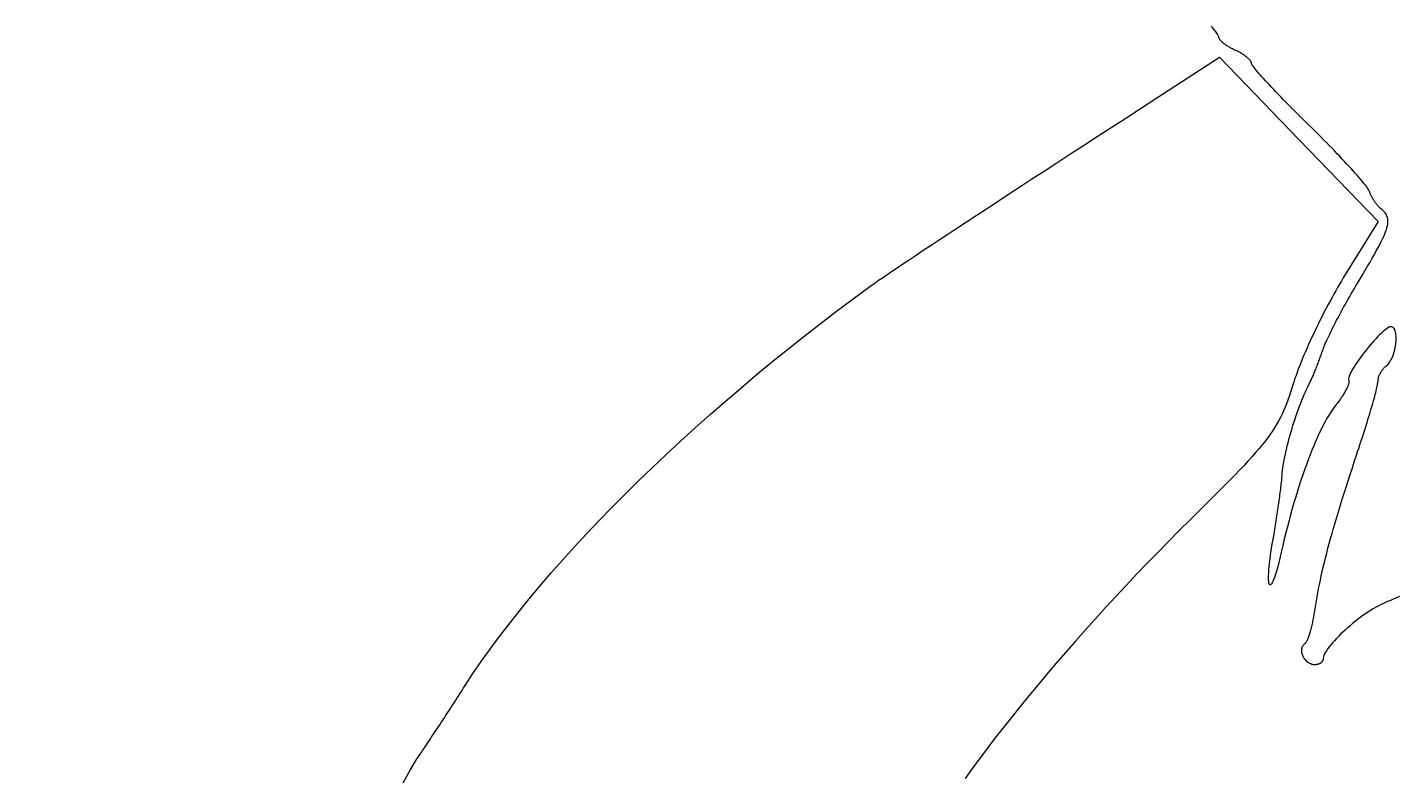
# Model space of a CAD drawing. Extents: x -25 to 25, y -25 to 25.
# Drawn here: x -13.83 to -2.65, y 9.42 to 15.53 of the extents above; entities that cross this region are included whole.
import ezdxf

# ---------------------------------------------------------------- set-up
doc = ezdxf.new("R2010")
doc.units = 0
for name, color, linetype in [('CUT', 1, 'CONTINUOUS'), ('MYON', 7, 'CONTINUOUS'), ('YOUMU', 7, 'CONTINUOUS')]:
    doc.layers.add(name, color=color, linetype=linetype)

msp = doc.modelspace()

# ---------------------------------------------------------------- linework, layer by layer
at = {"layer": 'CUT'}
msp.add_circle((0, 0), 25, dxfattribs=at)
at = {"layer": 'MYON'}
msp.add_lwpolyline([(-10.764, 9.373), (-10.734, 9.426), (-10.705, 9.476), (-10.678, 9.521), (-10.653, 9.562), (-10.631, 9.597), (-10.611, 9.626), (-10.605, 9.636), (-10.598, 9.646), (-10.59, 9.658), (-10.582, 9.67), (-10.573, 9.683), (-10.564, 9.696), (-10.554, 9.711), (-10.544, 9.726), (-10.534, 9.741), (-10.523, 9.757), (-10.512, 9.774), (-10.501, 9.791), (-10.489, 9.809), (-10.477, 9.827), (-10.465, 9.846), (-10.453, 9.865), (-10.44, 9.884), (-10.427, 9.903), (-10.414, 9.923), (-10.401, 9.943), (-10.388, 9.963), (-10.375, 9.983), (-10.362, 10.004), (-10.348, 10.024), (-10.335, 10.045), (-10.322, 10.065), (-10.309, 10.085), (-10.296, 10.106), (-10.283, 10.126), (-10.27, 10.146), (-10.257, 10.165), (-10.194, 10.263), (-10.126, 10.361), (-10.055, 10.461), (-9.98, 10.562), (-9.903, 10.664), (-9.821, 10.767), (-9.737, 10.871), (-9.649, 10.976), (-9.559, 11.081), (-9.465, 11.187), (-9.368, 11.294), (-9.269, 11.401), (-9.167, 11.509), (-9.062, 11.617), (-8.955, 11.725), (-8.845, 11.833), (-8.733, 11.941), (-8.619, 12.05), (-8.502, 12.158), (-8.383, 12.266), (-8.262, 12.374), (-8.139, 12.481), (-8.015, 12.588), (-7.888, 12.695), (-7.76, 12.801), (-7.63, 12.906), (-7.498, 13.011), (-7.365, 13.114), (-7.231, 13.217), (-7.095, 13.319), (-6.959, 13.419), (-6.94, 13.433), (-6.916, 13.449), (-6.889, 13.469), (-6.857, 13.49), (-6.822, 13.515), (-6.782, 13.542), (-6.738, 13.571), (-6.69, 13.603), (-6.639, 13.637), (-6.583, 13.674), (-6.524, 13.714), (-6.461, 13.755), (-6.394, 13.799), (-6.324, 13.846), (-6.25, 13.894), (-6.173, 13.945), (-6.092, 13.998), (-6.008, 14.053), (-5.921, 14.11), (-5.83, 14.17), (-5.736, 14.231), (-5.639, 14.295), (-5.538, 14.36), (-5.435, 14.427), (-5.329, 14.497), (-5.219, 14.568), (-5.107, 14.641), (-4.992, 14.715), (-4.874, 14.792), (-4.753, 14.87), (-4.63, 14.95), (-4.109, 15.288), (-3.463, 14.618), (-2.817, 13.948), (-3.101, 13.488), (-3.116, 13.463), (-3.131, 13.438), (-3.147, 13.411), (-3.162, 13.384), (-3.178, 13.357), (-3.193, 13.328), (-3.209, 13.3), (-3.225, 13.271), (-3.24, 13.241), (-3.256, 13.211), (-3.271, 13.181), (-3.286, 13.151), (-3.301, 13.121), (-3.316, 13.09), (-3.331, 13.06), (-3.345, 13.03), (-3.359, 13), (-3.373, 12.97), (-3.386, 12.94), (-3.399, 12.91), (-3.412, 12.881), (-3.424, 12.853), (-3.436, 12.825), (-3.447, 12.797), (-3.458, 12.77), (-3.468, 12.744), (-3.477, 12.718), (-3.486, 12.693), (-3.495, 12.67), (-3.502, 12.647), (-3.509, 12.624), (-3.52, 12.589), (-3.531, 12.556), (-3.542, 12.523), (-3.553, 12.493), (-3.564, 12.463), (-3.575, 12.434), (-3.587, 12.406), (-3.6, 12.378), (-3.613, 12.351), (-3.627, 12.325), (-3.642, 12.298), (-3.658, 12.271), (-3.675, 12.244), (-3.694, 12.217), (-3.714, 12.189), (-3.736, 12.16), (-3.76, 12.13), (-3.786, 12.099), (-3.813, 12.067), (-3.843, 12.033), (-3.875, 11.998), (-3.909, 11.96), (-3.946, 11.921), (-3.986, 11.88), (-4.029, 11.836), (-4.074, 11.79), (-4.123, 11.741), (-4.174, 11.69), (-4.229, 11.635), (-4.288, 11.577), (-4.35, 11.516), (-4.438, 11.428), (-4.526, 11.34), (-4.613, 11.251), (-4.7, 11.162), (-4.785, 11.072), (-4.871, 10.982), (-4.955, 10.891), (-5.039, 10.801), (-5.121, 10.71), (-5.203, 10.619), (-5.283, 10.528), (-5.362, 10.438), (-5.44, 10.348), (-5.516, 10.258), (-5.591, 10.169), (-5.664, 10.081), (-5.736, 9.993), (-5.806, 9.906), (-5.874, 9.82), (-5.94, 9.735), (-6.004, 9.651), (-6.066, 9.569), (-6.126, 9.488), (-6.183, 9.408)], dxfattribs=at)
at = {"layer": 'YOUMU'}
msp.add_lwpolyline([(-2.642, 10.892), (-2.654, 10.887), (-2.665, 10.882), (-2.676, 10.877), (-2.688, 10.872), (-2.699, 10.867), (-2.711, 10.862), (-2.722, 10.857), (-2.734, 10.852), (-2.745, 10.847), (-2.756, 10.842), (-2.768, 10.837), (-2.779, 10.832), (-2.798, 10.823), (-2.817, 10.813), (-2.838, 10.802), (-2.858, 10.79), (-2.879, 10.778), (-2.9, 10.764), (-2.921, 10.75), (-2.942, 10.735), (-2.963, 10.719), (-2.984, 10.703), (-3.005, 10.687), (-3.026, 10.67), (-3.046, 10.653), (-3.066, 10.635), (-3.086, 10.618), (-3.105, 10.6), (-3.123, 10.583), (-3.141, 10.565), (-3.157, 10.548), (-3.173, 10.531), (-3.188, 10.514), (-3.202, 10.497), (-3.215, 10.481), (-3.226, 10.466), (-3.236, 10.451), (-3.245, 10.437), (-3.253, 10.423), (-3.259, 10.411), (-3.263, 10.399), (-3.266, 10.388), (-3.266, 10.378), (-3.267, 10.376), (-3.267, 10.374), (-3.267, 10.371), (-3.268, 10.369), (-3.269, 10.367), (-3.27, 10.365), (-3.271, 10.363), (-3.272, 10.361), (-3.274, 10.359), (-3.275, 10.357), (-3.277, 10.355), (-3.279, 10.353), (-3.281, 10.352), (-3.283, 10.35), (-3.285, 10.348), (-3.288, 10.347), (-3.29, 10.345), (-3.293, 10.344), (-3.296, 10.343), (-3.299, 10.342), (-3.301, 10.34), (-3.305, 10.339), (-3.308, 10.338), (-3.311, 10.338), (-3.314, 10.337), (-3.317, 10.336), (-3.321, 10.336), (-3.324, 10.335), (-3.328, 10.335), (-3.331, 10.335), (-3.335, 10.335), (-3.343, 10.335), (-3.351, 10.336), (-3.358, 10.338), (-3.366, 10.341), (-3.373, 10.344), (-3.38, 10.348), (-3.386, 10.352), (-3.393, 10.357), (-3.399, 10.363), (-3.404, 10.368), (-3.41, 10.375), (-3.415, 10.381), (-3.419, 10.388), (-3.424, 10.395), (-3.427, 10.402), (-3.431, 10.409), (-3.434, 10.417), (-3.436, 10.424), (-3.438, 10.432), (-3.439, 10.439), (-3.44, 10.447), (-3.44, 10.454), (-3.44, 10.461), (-3.439, 10.468), (-3.437, 10.475), (-3.435, 10.481), (-3.432, 10.487), (-3.429, 10.493), (-3.424, 10.498), (-3.419, 10.503), (-3.414, 10.507), (-3.411, 10.509), (-3.409, 10.512), (-3.406, 10.515), (-3.404, 10.518), (-3.401, 10.522), (-3.398, 10.527), (-3.396, 10.532), (-3.393, 10.538), (-3.39, 10.544), (-3.387, 10.55), (-3.385, 10.557), (-3.382, 10.565), (-3.379, 10.573), (-3.376, 10.581), (-3.373, 10.589), (-3.371, 10.598), (-3.368, 10.607), (-3.365, 10.617), (-3.363, 10.627), (-3.36, 10.637), (-3.358, 10.647), (-3.355, 10.658), (-3.353, 10.668), (-3.35, 10.679), (-3.348, 10.691), (-3.346, 10.702), (-3.344, 10.713), (-3.341, 10.725), (-3.339, 10.737), (-3.338, 10.749), (-3.336, 10.76), (-3.331, 10.792), (-3.326, 10.824), (-3.32, 10.857), (-3.315, 10.889), (-3.309, 10.922), (-3.302, 10.956), (-3.295, 10.99), (-3.288, 11.025), (-3.28, 11.06), (-3.272, 11.095), (-3.264, 11.132), (-3.255, 11.169), (-3.246, 11.206), (-3.236, 11.245), (-3.226, 11.284), (-3.215, 11.324), (-3.204, 11.364), (-3.192, 11.406), (-3.18, 11.449), (-3.167, 11.492), (-3.154, 11.537), (-3.141, 11.582), (-3.126, 11.629), (-3.112, 11.677), (-3.096, 11.725), (-3.081, 11.775), (-3.064, 11.827), (-3.047, 11.879), (-3.03, 11.933), (-3.012, 11.988), (-2.993, 12.044), (-2.984, 12.072), (-2.975, 12.099), (-2.966, 12.127), (-2.957, 12.154), (-2.948, 12.181), (-2.94, 12.207), (-2.931, 12.234), (-2.923, 12.259), (-2.915, 12.285), (-2.907, 12.31), (-2.9, 12.334), (-2.893, 12.358), (-2.886, 12.381), (-2.879, 12.403), (-2.873, 12.425), (-2.867, 12.446), (-2.861, 12.466), (-2.855, 12.486), (-2.85, 12.504), (-2.845, 12.522), (-2.841, 12.539), (-2.837, 12.554), (-2.833, 12.569), (-2.83, 12.583), (-2.827, 12.595), (-2.824, 12.606), (-2.822, 12.617), (-2.821, 12.625), (-2.819, 12.633), (-2.819, 12.639), (-2.818, 12.644), (-2.818, 12.648), (-2.818, 12.652), (-2.818, 12.657), (-2.817, 12.661), (-2.816, 12.666), (-2.815, 12.67), (-2.814, 12.675), (-2.813, 12.679), (-2.811, 12.684), (-2.81, 12.689), (-2.808, 12.693), (-2.806, 12.698), (-2.804, 12.702), (-2.802, 12.707), (-2.799, 12.712), (-2.797, 12.716), (-2.795, 12.72), (-2.792, 12.725), (-2.789, 12.729), (-2.786, 12.733), (-2.783, 12.737), (-2.78, 12.742), (-2.777, 12.745), (-2.774, 12.749), (-2.771, 12.753), (-2.768, 12.757), (-2.764, 12.76), (-2.761, 12.763), (-2.757, 12.766), (-2.754, 12.769), (-2.75, 12.772), (-2.742, 12.778), (-2.735, 12.786), (-2.728, 12.795), (-2.721, 12.804), (-2.715, 12.815), (-2.709, 12.826), (-2.703, 12.838), (-2.698, 12.85), (-2.693, 12.863), (-2.689, 12.877), (-2.685, 12.89), (-2.681, 12.904), (-2.678, 12.918), (-2.676, 12.933), (-2.674, 12.947), (-2.672, 12.961), (-2.671, 12.974), (-2.67, 12.988), (-2.67, 13.001), (-2.671, 13.013), (-2.672, 13.025), (-2.673, 13.036), (-2.675, 13.046), (-2.678, 13.056), (-2.681, 13.065), (-2.685, 13.072), (-2.69, 13.078), (-2.695, 13.083), (-2.7, 13.087), (-2.707, 13.089), (-2.714, 13.09), (-2.721, 13.089), (-2.73, 13.086), (-2.74, 13.08), (-2.751, 13.072), (-2.763, 13.063), (-2.777, 13.052), (-2.79, 13.039), (-2.805, 13.025), (-2.82, 13.01), (-2.835, 12.993), (-2.851, 12.976), (-2.867, 12.958), (-2.883, 12.939), (-2.899, 12.92), (-2.915, 12.9), (-2.931, 12.88), (-2.946, 12.86), (-2.961, 12.84), (-2.975, 12.82), (-2.989, 12.801), (-3.001, 12.782), (-3.013, 12.763), (-3.024, 12.746), (-3.033, 12.729), (-3.042, 12.714), (-3.048, 12.7), (-3.054, 12.687), (-3.057, 12.676), (-3.059, 12.666), (-3.059, 12.658), (-3.057, 12.652), (-3.056, 12.65), (-3.055, 12.647), (-3.055, 12.644), (-3.055, 12.641), (-3.055, 12.637), (-3.056, 12.632), (-3.057, 12.628), (-3.059, 12.623), (-3.06, 12.617), (-3.062, 12.612), (-3.065, 12.606), (-3.067, 12.6), (-3.07, 12.593), (-3.073, 12.587), (-3.077, 12.58), (-3.081, 12.573), (-3.085, 12.565), (-3.089, 12.558), (-3.093, 12.55), (-3.098, 12.542), (-3.103, 12.534), (-3.108, 12.526), (-3.114, 12.517), (-3.12, 12.509), (-3.125, 12.501), (-3.132, 12.492), (-3.138, 12.483), (-3.144, 12.475), (-3.151, 12.466), (-3.158, 12.457), (-3.165, 12.448), (-3.179, 12.43), (-3.193, 12.409), (-3.208, 12.387), (-3.222, 12.364), (-3.237, 12.339), (-3.252, 12.312), (-3.267, 12.283), (-3.282, 12.253), (-3.297, 12.222), (-3.312, 12.189), (-3.327, 12.155), (-3.342, 12.12), (-3.357, 12.083), (-3.372, 12.045), (-3.387, 12.006), (-3.402, 11.966), (-3.417, 11.925), (-3.431, 11.882), (-3.446, 11.839), (-3.46, 11.795), (-3.475, 11.749), (-3.489, 11.703), (-3.503, 11.656), (-3.517, 11.608), (-3.53, 11.559), (-3.543, 11.51), (-3.557, 11.46), (-3.569, 11.409), (-3.582, 11.358), (-3.594, 11.306), (-3.606, 11.253), (-3.616, 11.214), (-3.624, 11.178), (-3.633, 11.145), (-3.641, 11.115), (-3.649, 11.089), (-3.656, 11.065), (-3.663, 11.045), (-3.67, 11.028), (-3.676, 11.013), (-3.681, 11.002), (-3.687, 10.994), (-3.691, 10.988), (-3.696, 10.985), (-3.699, 10.986), (-3.703, 10.989), (-3.705, 10.994), (-3.707, 11.003), (-3.709, 11.014), (-3.71, 11.028), (-3.71, 11.044), (-3.71, 11.063), (-3.709, 11.085), (-3.707, 11.109), (-3.705, 11.135), (-3.702, 11.164), (-3.698, 11.196), (-3.694, 11.229), (-3.689, 11.265), (-3.683, 11.304), (-3.676, 11.344), (-3.668, 11.387), (-3.665, 11.404), (-3.662, 11.421), (-3.659, 11.438), (-3.656, 11.456), (-3.653, 11.474), (-3.65, 11.492), (-3.647, 11.51), (-3.645, 11.528), (-3.642, 11.546), (-3.639, 11.564), (-3.636, 11.582), (-3.634, 11.6), (-3.631, 11.618), (-3.628, 11.635), (-3.626, 11.653), (-3.623, 11.67), (-3.621, 11.687), (-3.619, 11.704), (-3.617, 11.721), (-3.615, 11.737), (-3.613, 11.752), (-3.611, 11.768), (-3.609, 11.783), (-3.607, 11.797), (-3.606, 11.811), (-3.604, 11.824), (-3.603, 11.837), (-3.602, 11.849), (-3.601, 11.86), (-3.6, 11.871), (-3.599, 11.881), (-3.598, 11.899), (-3.596, 11.919), (-3.593, 11.939), (-3.59, 11.961), (-3.586, 11.983), (-3.582, 12.006), (-3.578, 12.03), (-3.573, 12.054), (-3.567, 12.078), (-3.561, 12.104), (-3.555, 12.129), (-3.548, 12.155), (-3.541, 12.182), (-3.534, 12.208), (-3.527, 12.234), (-3.519, 12.261), (-3.511, 12.288), (-3.502, 12.314), (-3.494, 12.34), (-3.485, 12.367), (-3.476, 12.392), (-3.467, 12.418), (-3.457, 12.443), (-3.448, 12.467), (-3.439, 12.491), (-3.429, 12.515), (-3.419, 12.537), (-3.41, 12.559), (-3.4, 12.58), (-3.39, 12.601), (-3.381, 12.62), (-3.378, 12.626), (-3.374, 12.632), (-3.371, 12.639), (-3.368, 12.647), (-3.364, 12.654), (-3.36, 12.662), (-3.357, 12.67), (-3.353, 12.679), (-3.349, 12.687), (-3.345, 12.696), (-3.342, 12.705), (-3.338, 12.714), (-3.334, 12.724), (-3.33, 12.733), (-3.326, 12.743), (-3.322, 12.753), (-3.318, 12.762), (-3.314, 12.772), (-3.311, 12.782), (-3.307, 12.792), (-3.303, 12.802), (-3.299, 12.812), (-3.296, 12.822), (-3.292, 12.832), (-3.289, 12.842), (-3.285, 12.851), (-3.282, 12.861), (-3.279, 12.87), (-3.275, 12.88), (-3.272, 12.889), (-3.269, 12.898), (-3.266, 12.907), (-3.262, 12.917), (-3.258, 12.929), (-3.253, 12.941), (-3.248, 12.954), (-3.241, 12.968), (-3.235, 12.982), (-3.228, 12.998), (-3.22, 13.014), (-3.212, 13.031), (-3.203, 13.048), (-3.195, 13.066), (-3.185, 13.085), (-3.175, 13.104), (-3.165, 13.124), (-3.155, 13.144), (-3.144, 13.164), (-3.133, 13.185), (-3.122, 13.206), (-3.11, 13.227), (-3.099, 13.249), (-3.087, 13.27), (-3.074, 13.292), (-3.062, 13.314), (-3.049, 13.336), (-3.037, 13.358), (-3.024, 13.38), (-3.011, 13.402), (-2.998, 13.424), (-2.985, 13.446), (-2.972, 13.468), (-2.948, 13.508), (-2.925, 13.547), (-2.904, 13.583), (-2.883, 13.617), (-2.865, 13.65), (-2.847, 13.68), (-2.832, 13.709), (-2.817, 13.736), (-2.804, 13.761), (-2.792, 13.785), (-2.781, 13.807), (-2.771, 13.827), (-2.763, 13.847), (-2.756, 13.865), (-2.75, 13.882), (-2.745, 13.898), (-2.741, 13.912), (-2.739, 13.926), (-2.737, 13.939), (-2.737, 13.951), (-2.737, 13.962), (-2.739, 13.973), (-2.741, 13.983), (-2.745, 13.993), (-2.749, 14.002), (-2.755, 14.011), (-2.761, 14.019), (-2.768, 14.027), (-2.776, 14.036), (-2.785, 14.044), (-2.794, 14.052), (-2.798, 14.055), (-2.801, 14.058), (-2.805, 14.062), (-2.808, 14.065), (-2.812, 14.069), (-2.816, 14.073), (-2.819, 14.077), (-2.823, 14.081), (-2.826, 14.085), (-2.83, 14.09), (-2.833, 14.094), (-2.837, 14.099), (-2.84, 14.104), (-2.844, 14.109), (-2.847, 14.113), (-2.85, 14.118), (-2.853, 14.123), (-2.857, 14.128), (-2.86, 14.134), (-2.863, 14.139), (-2.865, 14.144), (-2.868, 14.149), (-2.871, 14.154), (-2.873, 14.159), (-2.876, 14.164), (-2.878, 14.169), (-2.88, 14.174), (-2.882, 14.179), (-2.884, 14.184), (-2.886, 14.189), (-2.887, 14.193), (-2.889, 14.198), (-2.893, 14.205), (-2.897, 14.212), (-2.903, 14.221), (-2.91, 14.231), (-2.918, 14.242), (-2.927, 14.253), (-2.938, 14.266), (-2.949, 14.28), (-2.961, 14.294), (-2.974, 14.31), (-2.988, 14.326), (-3.003, 14.343), (-3.019, 14.36), (-3.035, 14.379), (-3.053, 14.398), (-3.071, 14.417), (-3.09, 14.438), (-3.109, 14.458), (-3.129, 14.48), (-3.15, 14.501), (-3.171, 14.523), (-3.193, 14.546), (-3.215, 14.569), (-3.238, 14.592), (-3.261, 14.615), (-3.285, 14.639), (-3.308, 14.663), (-3.333, 14.687), (-3.357, 14.711), (-3.382, 14.735), (-3.407, 14.759), (-3.431, 14.783), (-3.455, 14.807), (-3.479, 14.831), (-3.502, 14.854), (-3.525, 14.877), (-3.547, 14.899), (-3.569, 14.921), (-3.59, 14.943), (-3.61, 14.964), (-3.63, 14.985), (-3.65, 15.005), (-3.668, 15.024), (-3.686, 15.043), (-3.703, 15.062), (-3.72, 15.079), (-3.735, 15.096), (-3.75, 15.113), (-3.764, 15.128), (-3.777, 15.142), (-3.789, 15.156), (-3.8, 15.169), (-3.81, 15.181), (-3.819, 15.192), (-3.826, 15.202), (-3.833, 15.211), (-3.839, 15.218), (-3.843, 15.225), (-3.846, 15.231), (-3.848, 15.235), (-3.849, 15.238), (-3.849, 15.241), (-3.85, 15.244), (-3.851, 15.246), (-3.852, 15.249), (-3.853, 15.253), (-3.855, 15.256), (-3.858, 15.259), (-3.86, 15.262), (-3.863, 15.266), (-3.866, 15.269), (-3.87, 15.273), (-3.873, 15.276), (-3.877, 15.28), (-3.882, 15.284), (-3.886, 15.288), (-3.891, 15.291), (-3.896, 15.295), (-3.901, 15.299), (-3.906, 15.303), (-3.912, 15.307), (-3.918, 15.31), (-3.923, 15.314), (-3.93, 15.318), (-3.936, 15.321), (-3.942, 15.325), (-3.949, 15.329), (-3.955, 15.332), (-3.962, 15.336), (-3.969, 15.339), (-3.976, 15.342), (-3.983, 15.346), (-3.99, 15.349), (-3.997, 15.352), (-4.004, 15.356), (-4.011, 15.359), (-4.018, 15.363), (-4.024, 15.366), (-4.031, 15.37), (-4.037, 15.374), (-4.043, 15.378), (-4.049, 15.381), (-4.055, 15.385), (-4.06, 15.389), (-4.066, 15.393), (-4.071, 15.397), (-4.076, 15.401), (-4.081, 15.405), (-4.085, 15.409), (-4.089, 15.413), (-4.093, 15.417), (-4.097, 15.42), (-4.1, 15.424), (-4.104, 15.428), (-4.106, 15.431), (-4.109, 15.435), (-4.111, 15.439), (-4.113, 15.442), (-4.115, 15.445), (-4.116, 15.448), (-4.117, 15.452), (-4.118, 15.454), (-4.118, 15.457), (-4.118, 15.461), (-4.12, 15.465), (-4.123, 15.47), (-4.126, 15.476), (-4.131, 15.483), (-4.136, 15.491), (-4.143, 15.499), (-4.15, 15.508), (-4.159, 15.518), (-4.168, 15.529), (-4.178, 15.54)], dxfattribs=at)

doc.saveas('drawing.dxf')
